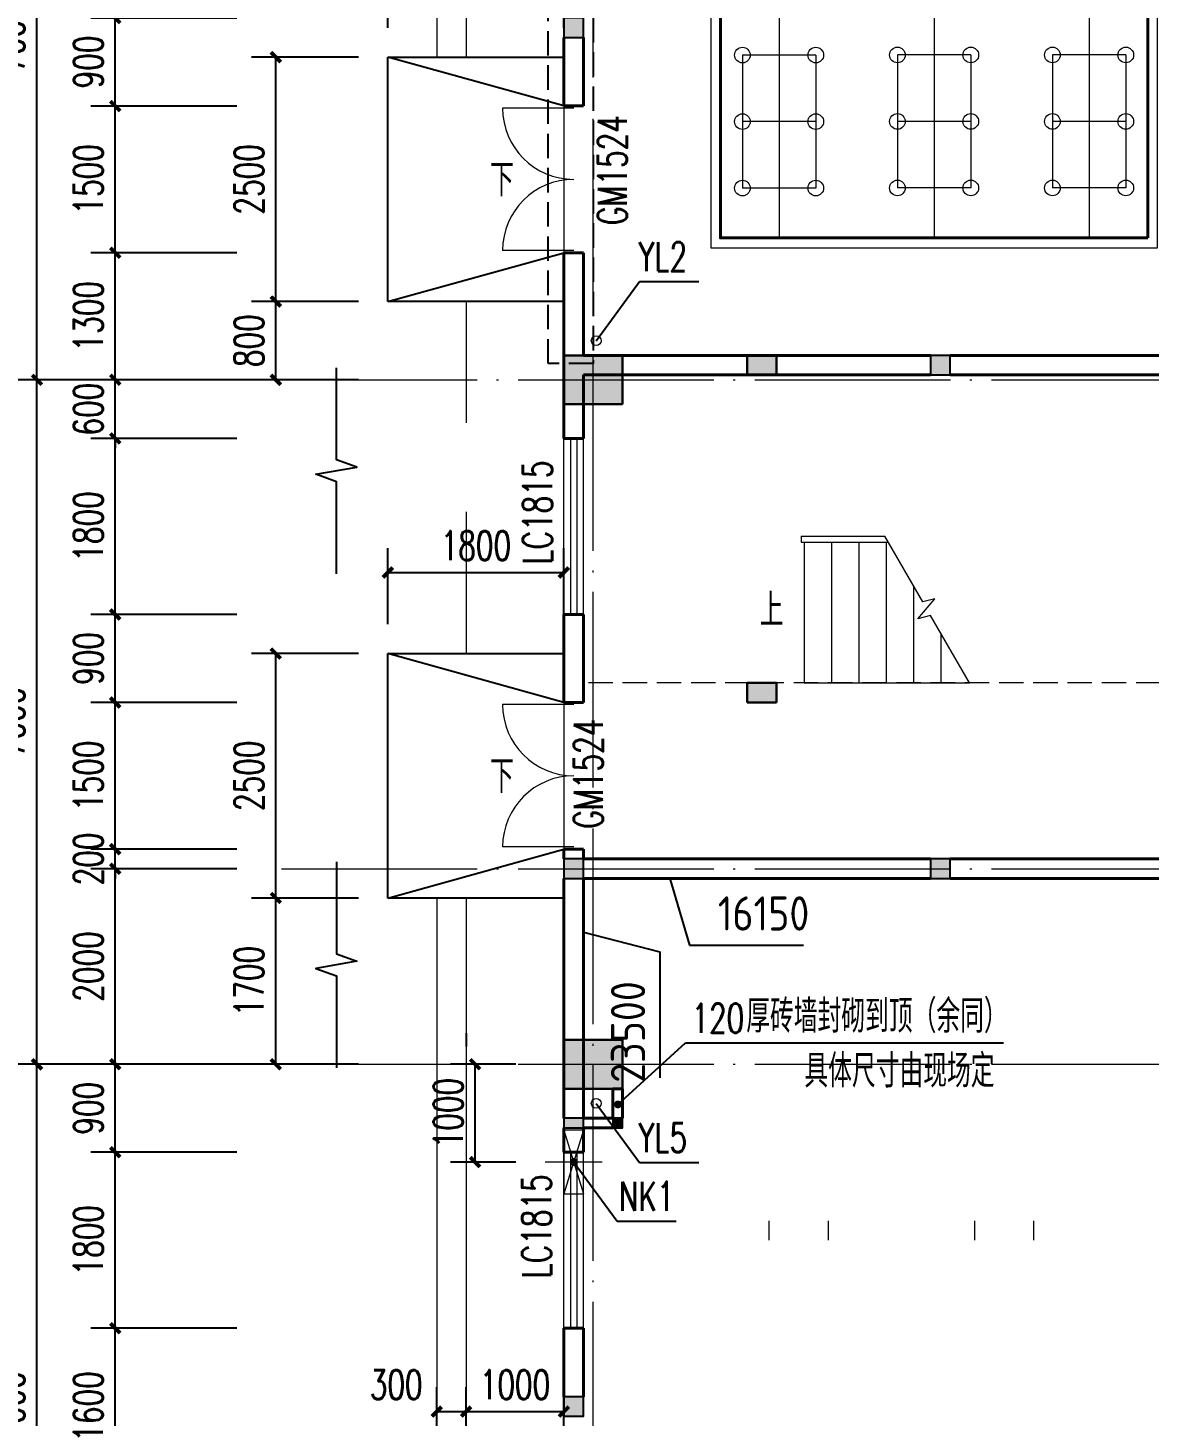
# Model space of a CAD drawing. Extents: x 238398 to 585159, y -66832 to 191741.
# Drawn here: x 384628 to 396096, y 57996 to 72196 of the extents above; entities that cross this region are included whole.
import ezdxf

# ---------------------------------------------------------------- set-up
doc = ezdxf.new("R2010")
doc.units = 0
doc.header["$LTSCALE"] = 1000
doc.header["$MEASUREMENT"] = 0
for name, pattern in [('DASH', [0.35, 0.25, -0.1]), ('DASHDOT', [1, 0.5, -0.25, 0, -0.25]), ('DOTE', [2.42, 2, -0.2, 0.02, -0.2])]:
    doc.linetypes.add(name, pattern=pattern)
for name, color, linetype in [('AXIS', 3, 'Continuous'), ('DIM_LEAD', 3, 'Continuous'), ('DIM_SYMB', 3, 'Continuous'), ('GZZ', 9, 'Continuous'), ('Other', 4, 'Continuous'), ('PUB_DIM', 76, 'Continuous'), ('S_STAIR', 2, 'Continuous'), ('WINDOW_TEXT', 7, 'Continuous')]:
    doc.layers.add(name, color=color, linetype=linetype)
for name, color, linetype, lineweight in [('COLUMN', 9, 'Continuous', 30), ('DOTE', 18, 'DOTE', 13), ('PUB_HATCH', 252, 'Continuous', 5), ('PUB_TEXT', 7, 'Continuous', 20), ('STAIR', 2, 'Continuous', 18), ('WALL', 4, 'Continuous', 40), ('WINDOW', 2, 'Continuous', 18), ('暖通', 5, 'Continuous', 18), ('水', 33, 'Continuous', 18), ('设备层', 8, 'Continuous', 5)]:
    doc.layers.add(name, color=color, linetype=linetype, lineweight=lineweight)
doc.styles.add('_TCH_DIM', font='SIMPLEX', dxfattribs={"bigfont": 'GBCBIG'})
doc.styles.add('_TCH_DIM_T3', font='SIMPLEX', dxfattribs={"width": 0.705882, "bigfont": 'GBCBIG'})
doc.styles.add('_TCH_WINDOW', font='geditxt.shx', dxfattribs={"bigfont": 'hztxt1.shx'})
doc.styles.get("Standard").update_dxf_attribs({"font": 'gbenor.shx', "bigfont": 'gbcbig.shx'})
doc.dimstyles.new('_TCH_ARCH&&100', dxfattribs={"dimtxt": 297.5, "dimasz": 100, "dimexe": 250, "dimexo": 300, "dimgap": 126.25, "dimtad": 1, "dimdec": 0, "dimzin": 0, "dimdsep": 46, "dimtxsty": '_TCH_DIM_T3', "dimblk": 'ARCHTICK', "dimcen": 0.09, "dimazin": 2, "dimtfac": 1, "dimtdec": 0, "dimtix": 1, "dimtmove": 2, "dimatfit": 3, "dimfxl": 1, "dimtolj": 1, "dimtzin": 0, "dimarcsym": 0})
doc.dimstyles.get("Standard").update_dxf_attribs({"dimscale": 100, "dimtxt": 3.5, "dimasz": 1, "dimexe": 2.5, "dimexo": 3, "dimgap": 1.5, "dimtad": 1, "dimdec": 0, "dimzin": 0, "dimdsep": 46, "dimtxsty": 'Standard', "dimblk": 'ARCHTICK', "dimcen": 0.09, "dimadec": 0, "dimazin": 0, "dimtfac": 1, "dimtdec": 0, "dimtix": 1, "dimtmove": 2, "dimatfit": 3, "dimfxl": 1, "dimtolj": 1, "dimtzin": 0, "dimarcsym": 0})

# ---------------------------------------------------------------- blocks, each defined once
blk = doc.blocks.new('_ArchTick')
at = {"color": 0, "linetype": 'ByBlock', "const_width": 0.4}
blk.add_lwpolyline([(-0.5, -0.5), (0.5, 0.5)], dxfattribs=at)
blk = doc.blocks.new('*D531')
at = {"layer": 'AXIS', "color": 0, "lineweight": -2, "transparency": 16777216}
for p, q in [((386922, 61596), (384472, 61596)), ((384722, 54596), (384722, 61596)), ((386922, 54596), (384472, 54596))]:
    blk.add_line(p, q, dxfattribs=at)
at = {"layer": 'Defpoints', "color": 0, "transparency": 16777216}
for p in [(384722, 61596), (387222, 61596), (387222, 54596)]:
    blk.add_point(p, dxfattribs=at)
at = {"layer": 'AXIS', "color": 0, "lineweight": -2, "transparency": 16777216, "xscale": 100, "yscale": 100, "zscale": 100}
for p, rotation in [((384722, 61596), 90), ((384722, 54596), 270)]:
    blk.add_blockref('_ArchTick', p, dxfattribs=dict(at, rotation=rotation))
at = {"layer": 'AXIS', "color": 0, "transparency": 16777216, "insert": (384447, 58096), "char_height": 297.5, "attachment_point": 5, "rotation": 90, "style": '_TCH_DIM_T3'}
blk.add_mtext('\\A1;7000', dxfattribs=at)
blk = doc.blocks.new('*D532')
at = {"layer": 'AXIS', "color": 0, "lineweight": -2, "transparency": 16777216}
for p, q in [((386922, 68596), (384472, 68596)), ((384722, 61596), (384722, 68596)), ((386922, 61596), (384472, 61596))]:
    blk.add_line(p, q, dxfattribs=at)
at = {"layer": 'Defpoints', "color": 0, "transparency": 16777216}
for p in [(384722, 68596), (387222, 68596), (387222, 61596)]:
    blk.add_point(p, dxfattribs=at)
at = {"layer": 'AXIS', "color": 0, "lineweight": -2, "transparency": 16777216, "xscale": 100, "yscale": 100, "zscale": 100}
for p, rotation in [((384722, 68596), 90), ((384722, 61596), 270)]:
    blk.add_blockref('_ArchTick', p, dxfattribs=dict(at, rotation=rotation))
at = {"layer": 'AXIS', "color": 0, "transparency": 16777216, "insert": (384447, 65096), "char_height": 297.5, "attachment_point": 5, "rotation": 90, "style": '_TCH_DIM_T3'}
blk.add_mtext('\\A1;7000', dxfattribs=at)
blk = doc.blocks.new('*D533')
at = {"layer": 'AXIS', "color": 0, "lineweight": -2, "transparency": 16777216}
for p, q in [((386922, 75596), (384472, 75596)), ((384722, 68596), (384722, 75596)), ((386922, 68596), (384472, 68596))]:
    blk.add_line(p, q, dxfattribs=at)
at = {"layer": 'Defpoints', "color": 0, "transparency": 16777216}
for p in [(384722, 75596), (387222, 75596), (387222, 68596)]:
    blk.add_point(p, dxfattribs=at)
at = {"layer": 'AXIS', "color": 0, "lineweight": -2, "transparency": 16777216, "xscale": 100, "yscale": 100, "zscale": 100}
for p, rotation in [((384722, 75596), 90), ((384722, 68596), 270)]:
    blk.add_blockref('_ArchTick', p, dxfattribs=dict(at, rotation=rotation))
at = {"layer": 'AXIS', "color": 0, "transparency": 16777216, "insert": (384447, 72096), "char_height": 297.5, "attachment_point": 5, "rotation": 90, "style": '_TCH_DIM_T3'}
blk.add_mtext('\\A1;7000', dxfattribs=at)
blk = doc.blocks.new('43asdffda')
at = {"layer": '设备层', "linetype": 'DASHDOT', "ltscale": 500}
for p, q in [((416956, 121261), (416956, 118881)), ((418541, 121262), (418541, 118882)), ((420126, 121262), (420126, 118882)), ((416581, 120751), (416581, 119391)), ((417331, 120751), (416581, 120751)), ((417331, 120751), (417331, 119391)), ((418166, 120752), (418166, 119392)), ((418916, 120752), (418166, 120752)), ((418916, 120752), (418916, 119392)), ((419751, 120752), (419751, 119392)), ((420501, 120752), (419751, 120752)), ((420501, 120752), (420501, 119392)), ((417331, 120071), (416581, 120071)), ((418916, 120072), (418166, 120072)), ((420501, 120072), (419751, 120072)), ((417331, 119391), (416581, 119391)), ((418916, 119392), (418166, 119392)), ((420501, 119392), (419751, 119392))]:
    blk.add_line(p, q, dxfattribs=at)
at = {"layer": '设备层'}
blk.add_lwpolyline([(416256, 121361), (416256, 118781), (420826, 118781), (420826, 121261)], dxfattribs=at)
at = {"layer": '设备层', "lineweight": 40}
blk.add_lwpolyline([(420726, 118881), (420726, 121261), (416356, 121261), (416356, 118881)], close=True, dxfattribs=at)
at = {"layer": '设备层'}
for centre in [(416581, 120751), (417331, 120751), (418166, 120752), (418916, 120752), (419751, 120752), (420501, 120752), (416581, 120071), (417331, 120071), (418166, 120072), (418916, 120072), (419751, 120072), (420501, 120072), (416581, 119391), (417331, 119391), (418166, 119392), (418916, 119392), (419751, 119392), (420501, 119392)]:
    blk.add_circle(centre, 80, dxfattribs=at)
blk = doc.blocks.new('3asdfsadfdas')
at = {"layer": '设备层'}
for p, q in [((362521, 134442), (362521, 134642)), ((363121, 134642), (363121, 134442)), ((364621, 134442), (364621, 134642)), ((365221, 134642), (365221, 134442))]:
    blk.add_line(p, q, dxfattribs=at)
at = {"layer": '设备层', "linetype": 'DASH', "const_width": 0.001}
for points in [[(373921, 137544), (358094, 137544)], [(361321, 136744), (358094, 136744)], [(361321, 136747), (361321, 125544)], [(363421, 136644), (362221, 136644)], [(362221, 136644), (362221, 126444)], [(363421, 136644), (363421, 126444)], [(365521, 136644), (364321, 136644)], [(364321, 136644), (364321, 126444)], [(365521, 136644), (365521, 126444)]]:
    blk.add_lwpolyline(points, dxfattribs=at)
at = {"layer": '设备层', "const_width": 0.001}
for points in [[(362521, 136242), (363121, 136242), (363121, 135442), (362521, 135442)], [(364621, 136242), (365221, 136242), (365221, 135442), (364621, 135442)], [(362521, 135442), (363121, 135442), (363121, 134642), (362521, 134642)], [(364621, 135442), (365221, 135442), (365221, 134642), (364621, 134642)], [(362521, 134642), (363121, 134642), (363121, 133842), (362521, 133842)], [(364621, 134642), (365221, 134642), (365221, 133842), (364621, 133842)], [(362521, 133842), (363121, 133842), (363121, 133042), (362521, 133042)], [(364621, 133842), (365221, 133842), (365221, 133042), (364621, 133042)], [(362521, 133042), (363121, 133042), (363121, 132242), (362521, 132242)], [(364621, 133042), (365221, 133042), (365221, 132242), (364621, 132242)]]:
    blk.add_lwpolyline(points, close=True, dxfattribs=at)
for points in [[(363121, 136244), (363121, 126642)], [(365221, 136244), (365221, 126642)]]:
    blk.add_lwpolyline(points, dxfattribs=at)
blk = doc.blocks.new('43asdfasdfas')
at = {"layer": '设备层', "linetype": 'DASH', "const_width": 0.001}
for points in [[(233716, 192982), (258243, 192982)], [(233716, 192074), (249543, 192074), (249543, 192074)]]:
    blk.add_lwpolyline(points, dxfattribs=at)
blk = doc.blocks.new('*D649')
at = {"layer": 'Defpoints', "color": 0, "transparency": 16777216}
for p in [(444180, 61595), (444896, 61595), (444896, 60595)]:
    blk.add_point(p, dxfattribs=at)
at = {"layer": 'PUB_DIM', "color": 0, "lineweight": -2, "transparency": 16777216}
for p, q in [((444596, 61595), (443930, 61595)), ((444180, 60595), (444180, 61595)), ((444596, 60595), (443930, 60595))]:
    blk.add_line(p, q, dxfattribs=at)
at = {"layer": 'PUB_DIM', "color": 0, "lineweight": -2, "transparency": 16777216, "xscale": 100, "yscale": 100, "zscale": 100}
for p, rotation in [((444180, 61595), 90), ((444180, 60595), 270)]:
    blk.add_blockref('_ArchTick', p, dxfattribs=dict(at, rotation=rotation))
at = {"layer": 'PUB_DIM', "color": 0, "transparency": 16777216, "insert": (443905, 61095), "char_height": 297.5, "attachment_point": 5, "rotation": 90, "style": '_TCH_DIM_T3'}
blk.add_mtext('\\A1;1000', dxfattribs=at)
blk = doc.blocks.new('*D147')
at = {"layer": 'Defpoints', "color": 0, "transparency": 16777216}
for p in [(387164, 71896), (388310, 71896), (388310, 69396)]:
    blk.add_point(p, dxfattribs=at)
at = {"layer": 'PUB_DIM', "color": 0, "lineweight": -2, "transparency": 16777216}
for p, q in [((388010, 71896), (386914, 71896)), ((387164, 69396), (387164, 71896)), ((388010, 69396), (386914, 69396))]:
    blk.add_line(p, q, dxfattribs=at)
at = {"layer": 'PUB_DIM', "color": 0, "lineweight": -2, "transparency": 16777216, "xscale": 100, "yscale": 100, "zscale": 100}
for p, rotation in [((387164, 71896), 90), ((387164, 69396), 270)]:
    blk.add_blockref('_ArchTick', p, dxfattribs=dict(at, rotation=rotation))
at = {"layer": 'PUB_DIM', "color": 0, "transparency": 16777216, "insert": (386889, 70646), "char_height": 297.5, "attachment_point": 5, "rotation": 90, "style": '_TCH_DIM_T3'}
blk.add_mtext('\\A1;2500', dxfattribs=at)
blk = doc.blocks.new('*D148')
at = {"layer": 'Defpoints', "color": 0, "transparency": 16777216}
for p in [(387164, 69396), (388310, 69396), (388310, 68596)]:
    blk.add_point(p, dxfattribs=at)
at = {"layer": 'PUB_DIM', "color": 0, "lineweight": -2, "transparency": 16777216}
for p, q in [((388010, 69396), (386914, 69396)), ((387164, 68596), (387164, 69396)), ((388010, 68596), (386914, 68596))]:
    blk.add_line(p, q, dxfattribs=at)
at = {"layer": 'PUB_DIM', "color": 0, "lineweight": -2, "transparency": 16777216, "xscale": 100, "yscale": 100, "zscale": 100}
for p, rotation in [((387164, 69396), 90), ((387164, 68596), 270)]:
    blk.add_blockref('_ArchTick', p, dxfattribs=dict(at, rotation=rotation))
at = {"layer": 'PUB_DIM', "color": 0, "transparency": 16777216, "insert": (386889, 68996), "char_height": 297.5, "attachment_point": 5, "rotation": 90, "style": '_TCH_DIM_T3'}
blk.add_mtext('\\A1;800', dxfattribs=at)
blk = doc.blocks.new('*D149')
at = {"layer": 'Defpoints', "color": 0, "transparency": 16777216}
for p in [(387164, 65796), (388310, 65796), (388310, 63296)]:
    blk.add_point(p, dxfattribs=at)
at = {"layer": 'PUB_DIM', "color": 0, "lineweight": -2, "transparency": 16777216}
for p, q in [((388010, 65796), (386914, 65796)), ((387164, 63296), (387164, 65796)), ((388010, 63296), (386914, 63296))]:
    blk.add_line(p, q, dxfattribs=at)
at = {"layer": 'PUB_DIM', "color": 0, "lineweight": -2, "transparency": 16777216, "xscale": 100, "yscale": 100, "zscale": 100}
for p, rotation in [((387164, 65796), 90), ((387164, 63296), 270)]:
    blk.add_blockref('_ArchTick', p, dxfattribs=dict(at, rotation=rotation))
at = {"layer": 'PUB_DIM', "color": 0, "transparency": 16777216, "insert": (386889, 64546), "char_height": 297.5, "attachment_point": 5, "rotation": 90, "style": '_TCH_DIM_T3'}
blk.add_mtext('\\A1;2500', dxfattribs=at)
blk = doc.blocks.new('*D150')
at = {"layer": 'Defpoints', "color": 0, "transparency": 16777216}
for p in [(387164, 63296), (388310, 63296), (388310, 61596)]:
    blk.add_point(p, dxfattribs=at)
at = {"layer": 'PUB_DIM', "color": 0, "lineweight": -2, "transparency": 16777216}
for p, q in [((388010, 63296), (386914, 63296)), ((387164, 61596), (387164, 63296)), ((388010, 61596), (386914, 61596))]:
    blk.add_line(p, q, dxfattribs=at)
at = {"layer": 'PUB_DIM', "color": 0, "lineweight": -2, "transparency": 16777216, "xscale": 100, "yscale": 100, "zscale": 100}
for p, rotation in [((387164, 63296), 90), ((387164, 61596), 270)]:
    blk.add_blockref('_ArchTick', p, dxfattribs=dict(at, rotation=rotation))
at = {"layer": 'PUB_DIM', "color": 0, "transparency": 16777216, "insert": (386889, 62446), "char_height": 297.5, "attachment_point": 5, "rotation": 90, "style": '_TCH_DIM_T3'}
blk.add_mtext('\\A1;1700', dxfattribs=at)
blk = doc.blocks.new('*D161')
at = {"layer": 'Defpoints', "color": 0, "transparency": 16777216}
for p in [(390110, 72725), (388310, 71896), (390110, 71896)]:
    blk.add_point(p, dxfattribs=at)
at = {"layer": 'PUB_DIM', "color": 0, "lineweight": -2, "transparency": 16777216}
for p, q in [((388310, 72196), (388310, 72975)), ((390110, 72196), (390110, 72975)), ((388310, 72725), (390110, 72725))]:
    blk.add_line(p, q, dxfattribs=at)
at = {"layer": 'PUB_DIM', "color": 0, "lineweight": -2, "transparency": 16777216, "xscale": 100, "yscale": 100, "zscale": 100, "rotation": 180}
blk.add_blockref('_ArchTick', (388310, 72725), dxfattribs=at)
at = {"layer": 'PUB_DIM', "color": 0, "lineweight": -2, "transparency": 16777216, "xscale": 100, "yscale": 100, "zscale": 100}
blk.add_blockref('_ArchTick', (390110, 72725), dxfattribs=at)
at = {"layer": 'PUB_DIM', "color": 0, "transparency": 16777216, "insert": (389210, 73000), "char_height": 297.5, "attachment_point": 5, "style": '_TCH_DIM_T3'}
blk.add_mtext('\\A1;1800', dxfattribs=at)
blk = doc.blocks.new('*D162')
at = {"layer": 'Defpoints', "color": 0, "transparency": 16777216}
for p in [(390110, 66625), (388310, 65796), (390110, 65796)]:
    blk.add_point(p, dxfattribs=at)
at = {"layer": 'PUB_DIM', "color": 0, "lineweight": -2, "transparency": 16777216}
for p, q in [((388310, 66096), (388310, 66875)), ((390110, 66096), (390110, 66875)), ((388310, 66625), (390110, 66625))]:
    blk.add_line(p, q, dxfattribs=at)
at = {"layer": 'PUB_DIM', "color": 0, "lineweight": -2, "transparency": 16777216, "xscale": 100, "yscale": 100, "zscale": 100, "rotation": 180}
blk.add_blockref('_ArchTick', (388310, 66625), dxfattribs=at)
at = {"layer": 'PUB_DIM', "color": 0, "lineweight": -2, "transparency": 16777216, "xscale": 100, "yscale": 100, "zscale": 100}
blk.add_blockref('_ArchTick', (390110, 66625), dxfattribs=at)
at = {"layer": 'PUB_DIM', "color": 0, "transparency": 16777216, "insert": (389210, 66900), "char_height": 297.5, "attachment_point": 5, "style": '_TCH_DIM_T3'}
blk.add_mtext('\\A1;1800', dxfattribs=at)
blk = doc.blocks.new('*D401')
at = {"layer": 'Defpoints', "color": 0, "transparency": 16777216}
for p in [(389110, 58044), (388810, 57015), (389110, 57015)]:
    blk.add_point(p, dxfattribs=at)
at = {"layer": 'PUB_DIM', "color": 0, "lineweight": -2, "transparency": 16777216}
for p, q in [((388810, 57315), (388810, 58294)), ((389110, 57315), (389110, 58294)), ((388810, 58044), (389110, 58044))]:
    blk.add_line(p, q, dxfattribs=at)
at = {"layer": 'PUB_DIM', "color": 0, "lineweight": -2, "transparency": 16777216, "xscale": 100, "yscale": 100, "zscale": 100, "rotation": 180}
blk.add_blockref('_ArchTick', (388810, 58044), dxfattribs=at)
at = {"layer": 'PUB_DIM', "color": 0, "lineweight": -2, "transparency": 16777216, "xscale": 100, "yscale": 100, "zscale": 100}
blk.add_blockref('_ArchTick', (389110, 58044), dxfattribs=at)
at = {"layer": 'PUB_DIM', "color": 0, "transparency": 16777216, "insert": (388395, 58319), "char_height": 297.5, "attachment_point": 5, "style": '_TCH_DIM_T3'}
blk.add_mtext('\\A1;300', dxfattribs=at)
blk = doc.blocks.new('*D402')
at = {"layer": 'Defpoints', "color": 0, "transparency": 16777216}
for p in [(390110, 58044), (389110, 57015), (390110, 57015)]:
    blk.add_point(p, dxfattribs=at)
at = {"layer": 'PUB_DIM', "color": 0, "lineweight": -2, "transparency": 16777216}
for p, q in [((389110, 57315), (389110, 58294)), ((390110, 57315), (390110, 58294)), ((389110, 58044), (390110, 58044))]:
    blk.add_line(p, q, dxfattribs=at)
at = {"layer": 'PUB_DIM', "color": 0, "lineweight": -2, "transparency": 16777216, "xscale": 100, "yscale": 100, "zscale": 100, "rotation": 180}
blk.add_blockref('_ArchTick', (389110, 58044), dxfattribs=at)
at = {"layer": 'PUB_DIM', "color": 0, "lineweight": -2, "transparency": 16777216, "xscale": 100, "yscale": 100, "zscale": 100}
blk.add_blockref('_ArchTick', (390110, 58044), dxfattribs=at)
at = {"layer": 'PUB_DIM', "color": 0, "transparency": 16777216, "insert": (389610, 58319), "char_height": 297.5, "attachment_point": 5, "style": '_TCH_DIM_T3'}
blk.add_mtext('\\A1;1000', dxfattribs=at)
blk = doc.blocks.new('*D422')
at = {"layer": 'Defpoints', "color": 0, "transparency": 16777216}
for p in [(385522, 58896), (387067, 58896), (387067, 57297)]:
    blk.add_point(p, dxfattribs=at)
at = {"layer": 'PUB_DIM', "color": 0, "lineweight": -2, "transparency": 16777216}
for p, q in [((386767, 58896), (385272, 58896)), ((385522, 57297), (385522, 58896)), ((386767, 57297), (385272, 57297))]:
    blk.add_line(p, q, dxfattribs=at)
at = {"layer": 'PUB_DIM', "color": 0, "lineweight": -2, "transparency": 16777216, "xscale": 100, "yscale": 100, "zscale": 100}
for p, rotation in [((385522, 58896), 90), ((385522, 57297), 270)]:
    blk.add_blockref('_ArchTick', p, dxfattribs=dict(at, rotation=rotation))
at = {"layer": 'PUB_DIM', "color": 0, "transparency": 16777216, "insert": (385247, 58096), "char_height": 297.5, "attachment_point": 5, "rotation": 90, "style": '_TCH_DIM_T3'}
blk.add_mtext('\\A1;1600', dxfattribs=at)
blk = doc.blocks.new('*D423')
at = {"layer": 'Defpoints', "color": 0, "transparency": 16777216}
for p in [(385522, 60696), (387067, 60696), (387067, 58896)]:
    blk.add_point(p, dxfattribs=at)
at = {"layer": 'PUB_DIM', "color": 0, "lineweight": -2, "transparency": 16777216}
for p, q in [((386767, 60696), (385272, 60696)), ((385522, 58896), (385522, 60696)), ((386767, 58896), (385272, 58896))]:
    blk.add_line(p, q, dxfattribs=at)
at = {"layer": 'PUB_DIM', "color": 0, "lineweight": -2, "transparency": 16777216, "xscale": 100, "yscale": 100, "zscale": 100}
for p, rotation in [((385522, 60696), 90), ((385522, 58896), 270)]:
    blk.add_blockref('_ArchTick', p, dxfattribs=dict(at, rotation=rotation))
at = {"layer": 'PUB_DIM', "color": 0, "transparency": 16777216, "insert": (385247, 59796), "char_height": 297.5, "attachment_point": 5, "rotation": 90, "style": '_TCH_DIM_T3'}
blk.add_mtext('\\A1;1800', dxfattribs=at)
blk = doc.blocks.new('*D424')
at = {"layer": 'Defpoints', "color": 0, "transparency": 16777216}
for p in [(385522, 61596), (387067, 61596), (387067, 60696)]:
    blk.add_point(p, dxfattribs=at)
at = {"layer": 'PUB_DIM', "color": 0, "lineweight": -2, "transparency": 16777216}
for p, q in [((386767, 61596), (385272, 61596)), ((385522, 60696), (385522, 61596)), ((386767, 60696), (385272, 60696))]:
    blk.add_line(p, q, dxfattribs=at)
at = {"layer": 'PUB_DIM', "color": 0, "lineweight": -2, "transparency": 16777216, "xscale": 100, "yscale": 100, "zscale": 100}
for p, rotation in [((385522, 61596), 90), ((385522, 60696), 270)]:
    blk.add_blockref('_ArchTick', p, dxfattribs=dict(at, rotation=rotation))
at = {"layer": 'PUB_DIM', "color": 0, "transparency": 16777216, "insert": (385247, 61146), "char_height": 297.5, "attachment_point": 5, "rotation": 90, "style": '_TCH_DIM_T3'}
blk.add_mtext('\\A1;900', dxfattribs=at)
blk = doc.blocks.new('*D425')
at = {"layer": 'Defpoints', "color": 0, "transparency": 16777216}
for p in [(385522, 63596), (387067, 63596), (387067, 61596)]:
    blk.add_point(p, dxfattribs=at)
at = {"layer": 'PUB_DIM', "color": 0, "lineweight": -2, "transparency": 16777216}
for p, q in [((386767, 63596), (385272, 63596)), ((385522, 61596), (385522, 63596)), ((386767, 61596), (385272, 61596))]:
    blk.add_line(p, q, dxfattribs=at)
at = {"layer": 'PUB_DIM', "color": 0, "lineweight": -2, "transparency": 16777216, "xscale": 100, "yscale": 100, "zscale": 100}
for p, rotation in [((385522, 63596), 90), ((385522, 61596), 270)]:
    blk.add_blockref('_ArchTick', p, dxfattribs=dict(at, rotation=rotation))
at = {"layer": 'PUB_DIM', "color": 0, "transparency": 16777216, "insert": (385247, 62596), "char_height": 297.5, "attachment_point": 5, "rotation": 90, "style": '_TCH_DIM_T3'}
blk.add_mtext('\\A1;2000', dxfattribs=at)
blk = doc.blocks.new('*D426')
at = {"layer": 'Defpoints', "color": 0, "transparency": 16777216}
for p in [(385522, 63796), (387067, 63796), (387067, 63596)]:
    blk.add_point(p, dxfattribs=at)
at = {"layer": 'PUB_DIM', "color": 0, "lineweight": -2, "transparency": 16777216}
for p, q in [((386767, 63796), (385272, 63796)), ((385522, 63796), (385522, 63896)), ((385522, 63596), (385522, 63796)), ((386767, 63596), (385272, 63596)), ((385522, 63596), (385522, 63496))]:
    blk.add_line(p, q, dxfattribs=at)
at = {"layer": 'PUB_DIM', "color": 0, "lineweight": -2, "transparency": 16777216, "xscale": 100, "yscale": 100, "zscale": 100}
for p, rotation in [((385522, 63796), 270), ((385522, 63596), 90)]:
    blk.add_blockref('_ArchTick', p, dxfattribs=dict(at, rotation=rotation))
at = {"layer": 'PUB_DIM', "color": 0, "transparency": 16777216, "insert": (385247, 63696), "char_height": 297.5, "attachment_point": 5, "rotation": 90, "style": '_TCH_DIM_T3'}
blk.add_mtext('\\A1;200', dxfattribs=at)
blk = doc.blocks.new('*D427')
at = {"layer": 'Defpoints', "color": 0, "transparency": 16777216}
for p in [(385522, 65296), (387067, 65296), (387067, 63796)]:
    blk.add_point(p, dxfattribs=at)
at = {"layer": 'PUB_DIM', "color": 0, "lineweight": -2, "transparency": 16777216}
for p, q in [((386767, 65296), (385272, 65296)), ((385522, 63796), (385522, 65296)), ((386767, 63796), (385272, 63796))]:
    blk.add_line(p, q, dxfattribs=at)
at = {"layer": 'PUB_DIM', "color": 0, "lineweight": -2, "transparency": 16777216, "xscale": 100, "yscale": 100, "zscale": 100}
for p, rotation in [((385522, 65296), 90), ((385522, 63796), 270)]:
    blk.add_blockref('_ArchTick', p, dxfattribs=dict(at, rotation=rotation))
at = {"layer": 'PUB_DIM', "color": 0, "transparency": 16777216, "insert": (385247, 64546), "char_height": 297.5, "attachment_point": 5, "rotation": 90, "style": '_TCH_DIM_T3'}
blk.add_mtext('\\A1;1500', dxfattribs=at)
blk = doc.blocks.new('*D428')
at = {"layer": 'Defpoints', "color": 0, "transparency": 16777216}
for p in [(385522, 66196), (387067, 66196), (387067, 65296)]:
    blk.add_point(p, dxfattribs=at)
at = {"layer": 'PUB_DIM', "color": 0, "lineweight": -2, "transparency": 16777216}
for p, q in [((386767, 66196), (385272, 66196)), ((385522, 65296), (385522, 66196)), ((386767, 65296), (385272, 65296))]:
    blk.add_line(p, q, dxfattribs=at)
at = {"layer": 'PUB_DIM', "color": 0, "lineweight": -2, "transparency": 16777216, "xscale": 100, "yscale": 100, "zscale": 100}
for p, rotation in [((385522, 66196), 90), ((385522, 65296), 270)]:
    blk.add_blockref('_ArchTick', p, dxfattribs=dict(at, rotation=rotation))
at = {"layer": 'PUB_DIM', "color": 0, "transparency": 16777216, "insert": (385247, 65746), "char_height": 297.5, "attachment_point": 5, "rotation": 90, "style": '_TCH_DIM_T3'}
blk.add_mtext('\\A1;900', dxfattribs=at)
blk = doc.blocks.new('*D429')
at = {"layer": 'Defpoints', "color": 0, "transparency": 16777216}
for p in [(385522, 67996), (387067, 67996), (387067, 66196)]:
    blk.add_point(p, dxfattribs=at)
at = {"layer": 'PUB_DIM', "color": 0, "lineweight": -2, "transparency": 16777216}
for p, q in [((386767, 67996), (385272, 67996)), ((385522, 66196), (385522, 67996)), ((386767, 66196), (385272, 66196))]:
    blk.add_line(p, q, dxfattribs=at)
at = {"layer": 'PUB_DIM', "color": 0, "lineweight": -2, "transparency": 16777216, "xscale": 100, "yscale": 100, "zscale": 100}
for p, rotation in [((385522, 67996), 90), ((385522, 66196), 270)]:
    blk.add_blockref('_ArchTick', p, dxfattribs=dict(at, rotation=rotation))
at = {"layer": 'PUB_DIM', "color": 0, "transparency": 16777216, "insert": (385247, 67096), "char_height": 297.5, "attachment_point": 5, "rotation": 90, "style": '_TCH_DIM_T3'}
blk.add_mtext('\\A1;1800', dxfattribs=at)
blk = doc.blocks.new('*D430')
at = {"layer": 'Defpoints', "color": 0, "transparency": 16777216}
for p in [(385522, 68596), (387067, 68596), (387067, 67996)]:
    blk.add_point(p, dxfattribs=at)
at = {"layer": 'PUB_DIM', "color": 0, "lineweight": -2, "transparency": 16777216}
for p, q in [((386767, 68596), (385272, 68596)), ((385522, 68596), (385522, 68696)), ((385522, 67996), (385522, 68596)), ((386767, 67996), (385272, 67996)), ((385522, 67996), (385522, 67896))]:
    blk.add_line(p, q, dxfattribs=at)
at = {"layer": 'PUB_DIM', "color": 0, "lineweight": -2, "transparency": 16777216, "xscale": 100, "yscale": 100, "zscale": 100}
for p, rotation in [((385522, 68596), 270), ((385522, 67996), 90)]:
    blk.add_blockref('_ArchTick', p, dxfattribs=dict(at, rotation=rotation))
at = {"layer": 'PUB_DIM', "color": 0, "transparency": 16777216, "insert": (385247, 68296), "char_height": 297.5, "attachment_point": 5, "rotation": 90, "style": '_TCH_DIM_T3'}
blk.add_mtext('\\A1;600', dxfattribs=at)
blk = doc.blocks.new('*D431')
at = {"layer": 'Defpoints', "color": 0, "transparency": 16777216}
for p in [(385522, 69896), (387067, 69896), (387067, 68596)]:
    blk.add_point(p, dxfattribs=at)
at = {"layer": 'PUB_DIM', "color": 0, "lineweight": -2, "transparency": 16777216}
for p, q in [((386767, 69896), (385272, 69896)), ((385522, 68596), (385522, 69896)), ((386767, 68596), (385272, 68596))]:
    blk.add_line(p, q, dxfattribs=at)
at = {"layer": 'PUB_DIM', "color": 0, "lineweight": -2, "transparency": 16777216, "xscale": 100, "yscale": 100, "zscale": 100}
for p, rotation in [((385522, 69896), 90), ((385522, 68596), 270)]:
    blk.add_blockref('_ArchTick', p, dxfattribs=dict(at, rotation=rotation))
at = {"layer": 'PUB_DIM', "color": 0, "transparency": 16777216, "insert": (385247, 69246), "char_height": 297.5, "attachment_point": 5, "rotation": 90, "style": '_TCH_DIM_T3'}
blk.add_mtext('\\A1;1300', dxfattribs=at)
blk = doc.blocks.new('*D432')
at = {"layer": 'Defpoints', "color": 0, "transparency": 16777216}
for p in [(385522, 71396), (387067, 71396), (387067, 69896)]:
    blk.add_point(p, dxfattribs=at)
at = {"layer": 'PUB_DIM', "color": 0, "lineweight": -2, "transparency": 16777216}
for p, q in [((386767, 71396), (385272, 71396)), ((385522, 69896), (385522, 71396)), ((386767, 69896), (385272, 69896))]:
    blk.add_line(p, q, dxfattribs=at)
at = {"layer": 'PUB_DIM', "color": 0, "lineweight": -2, "transparency": 16777216, "xscale": 100, "yscale": 100, "zscale": 100}
for p, rotation in [((385522, 71396), 90), ((385522, 69896), 270)]:
    blk.add_blockref('_ArchTick', p, dxfattribs=dict(at, rotation=rotation))
at = {"layer": 'PUB_DIM', "color": 0, "transparency": 16777216, "insert": (385247, 70646), "char_height": 297.5, "attachment_point": 5, "rotation": 90, "style": '_TCH_DIM_T3'}
blk.add_mtext('\\A1;1500', dxfattribs=at)
blk = doc.blocks.new('*D433')
at = {"layer": 'Defpoints', "color": 0, "transparency": 16777216}
for p in [(385522, 72296), (387067, 72296), (387067, 71396)]:
    blk.add_point(p, dxfattribs=at)
at = {"layer": 'PUB_DIM', "color": 0, "lineweight": -2, "transparency": 16777216}
for p, q in [((386767, 72296), (385272, 72296)), ((385522, 71396), (385522, 72296)), ((386767, 71396), (385272, 71396))]:
    blk.add_line(p, q, dxfattribs=at)
at = {"layer": 'PUB_DIM', "color": 0, "lineweight": -2, "transparency": 16777216, "xscale": 100, "yscale": 100, "zscale": 100}
for p, rotation in [((385522, 72296), 90), ((385522, 71396), 270)]:
    blk.add_blockref('_ArchTick', p, dxfattribs=dict(at, rotation=rotation))
at = {"layer": 'PUB_DIM', "color": 0, "transparency": 16777216, "insert": (385247, 71846), "char_height": 297.5, "attachment_point": 5, "rotation": 90, "style": '_TCH_DIM_T3'}
blk.add_mtext('\\A1;900', dxfattribs=at)
blk = doc.blocks.new('$DorLib2D$00000004')
for p, q in [((-0.485, 0), (-0.485, 0.485)), ((0.485, 0), (0.485, 0.485))]:
    blk.add_line(p, q)
at = {"lineweight": 13}
for centre, start, end in [((-0.485, 0), 0, 90), ((0.485, 0), 90, 180)]:
    blk.add_arc(centre, 0.485, start, end, dxfattribs=at)
blk = doc.blocks.new('$TCHSYS$WIN2D')
for p, q in [((-0.5, 0.5), (0.5, 0.5)), ((0.5, 0.1667), (-0.5, 0.1667)), ((0.5, -0.1667), (-0.5, -0.1667)), ((-0.5, -0.5), (0.5, -0.5))]:
    blk.add_line(p, q)
blk = doc.blocks.new('_FZH')
blk.add_lwpolyline([(-0.5, -0.5), (0.5, -0.5), (0.5, 0.5), (-0.5, 0.5)], close=True)
at = {"layer": 'PUB_HATCH'}
blk.add_solid([(-0.5, -0.5), (0.5, -0.5), (-0.5, 0.5), (0.5, 0.5)], dxfattribs=at)
blk = doc.blocks.new('*D665')
at = {"color": 0, "lineweight": -2, "transparency": 16777216}
for p, q in [((390310, 63196), (390310, 62947)), ((390310, 62947), (391091, 62747)), ((391091, 62747), (391091, 61456))]:
    blk.add_line(p, q, dxfattribs=at)
at = {"layer": 'Defpoints', "color": 0, "transparency": 16777216}
for p in [(390310, 63496), (391091, 62547), (413810, 47346)]:
    blk.add_point(p, dxfattribs=at)
at = {"color": 0, "transparency": 16777216, "insert": (390766, 61926), "char_height": 350, "attachment_point": 5, "rotation": 90}
blk.add_mtext('\\A1;23500', dxfattribs=at)
blk = doc.blocks.new('*D666')
at = {"color": 0, "lineweight": -2, "transparency": 16777216}
for p, q in [((390610, 63496), (391194, 63496)), ((391194, 63496), (391394, 62813)), ((391394, 62813), (392561, 62813))]:
    blk.add_line(p, q, dxfattribs=at)
at = {"layer": 'Defpoints', "color": 0, "transparency": 16777216}
for p in [(390310, 63496), (391594, 62813), (413810, 47346)]:
    blk.add_point(p, dxfattribs=at)
at = {"color": 0, "transparency": 16777216, "insert": (392152, 63138), "char_height": 350, "attachment_point": 5}
blk.add_mtext('\\A1;16150', dxfattribs=at)
blk = doc.blocks.new('*D672')
at = {"color": 0, "lineweight": -2, "transparency": 16777216}
for p, q in [((390310, 82046), (390310, 81165)), ((390310, 81165), (391233, 80965)), ((391233, 80965), (391233, 79674))]:
    blk.add_line(p, q, dxfattribs=at)
at = {"layer": 'Defpoints', "color": 0, "transparency": 16777216}
for p in [(390310, 82346), (391233, 80765), (413810, 47346)]:
    blk.add_point(p, dxfattribs=at)
at = {"color": 0, "transparency": 16777216, "insert": (390908, 80144), "char_height": 350, "attachment_point": 5, "rotation": 90}
blk.add_mtext('\\A1;23500', dxfattribs=at)
blk = doc.blocks.new('*D673')
at = {"color": 0, "lineweight": -2, "transparency": 16777216}
for p, q in [((390610, 82346), (391415, 82346)), ((391415, 82346), (391615, 81302)), ((391615, 81302), (392899, 81302))]:
    blk.add_line(p, q, dxfattribs=at)
at = {"layer": 'Defpoints', "color": 0, "transparency": 16777216}
for p in [(390310, 82346), (391815, 81302), (413810, 47346)]:
    blk.add_point(p, dxfattribs=at)
at = {"color": 0, "transparency": 16777216, "insert": (392432, 81627), "char_height": 350, "attachment_point": 5}
blk.add_mtext('\\A1;35000', dxfattribs=at)
blk = doc.blocks.new('*D675')
at = {"color": 0, "lineweight": -2, "transparency": 16777216}
for p, q in [((390310, 90846), (390310, 89349)), ((390310, 89349), (391411, 89149)), ((391411, 89149), (391411, 87858))]:
    blk.add_line(p, q, dxfattribs=at)
at = {"layer": 'Defpoints', "color": 0, "transparency": 16777216}
for p in [(390310, 91146), (391411, 88949), (413810, 47346)]:
    blk.add_point(p, dxfattribs=at)
at = {"color": 0, "transparency": 16777216, "insert": (391086, 88328), "char_height": 350, "attachment_point": 5, "rotation": 90}
blk.add_mtext('\\A1;23500', dxfattribs=at)
blk = doc.blocks.new('*D676')
at = {"color": 0, "lineweight": -2, "transparency": 16777216}
for p, q in [((390610, 91146), (391390, 91146)), ((391390, 91146), (391590, 89806)), ((391590, 89806), (392903, 89806))]:
    blk.add_line(p, q, dxfattribs=at)
at = {"layer": 'Defpoints', "color": 0, "transparency": 16777216}
for p in [(390310, 91146), (391790, 89806), (413810, 47346)]:
    blk.add_point(p, dxfattribs=at)
at = {"color": 0, "transparency": 16777216, "insert": (392421, 90131), "char_height": 350, "attachment_point": 5}
blk.add_mtext('\\A1;43800', dxfattribs=at)
blk = doc.blocks.new('zw1')
at = {"layer": 'PUB_HATCH'}
for points in [[(390710.3, 68346.1), (390710.3, 68846.1), (390110.3, 68846.1), (390110.3, 68346.1)], [(391985.3, 68646.1), (392285.3, 68646.1), (392285.3, 68846.1), (391985.3, 68846.1)], [(391985.3, 65296.1), (392285.3, 65296.1), (392285.3, 65496.1), (391985.3, 65496.1)], [(390710.3, 61346.1), (390710.3, 61846.1), (390110.3, 61846.1), (390110.3, 61346.1)]]:
    blk.add_hatch(color=256, dxfattribs=at).paths.add_polyline_path(points)
at = {"layer": 'AXIS'}
for p, q in [((387221.9, 68596.1), (383221.9, 68596.1)), ((387221.9, 61596.1), (383221.9, 61596.1))]:
    blk.add_line(p, q, dxfattribs=at)
at = {"layer": 'COLUMN'}
for p, q in [((390710.3, 68846.1), (390110.3, 68846.1)), ((390110.3, 68846.1), (390110.3, 68346.1)), ((390710.3, 68346.1), (390710.3, 68846.1)), ((392285.3, 68846.1), (391985.3, 68846.1)), ((391985.3, 68846.1), (391985.3, 68646.1)), ((392285.3, 68646.1), (392285.3, 68846.1)), ((391985.3, 68646.1), (392285.3, 68646.1)), ((390110.3, 68346.1), (390710.3, 68346.1)), ((392285.3, 65496.1), (391985.3, 65496.1)), ((391985.3, 65496.1), (391985.3, 65296.1)), ((392285.3, 65296.1), (392285.3, 65496.1)), ((391985.3, 65296.1), (392285.3, 65296.1)), ((390710.3, 61846.1), (390110.3, 61846.1)), ((390110.3, 61846.1), (390110.3, 61346.1)), ((390710.3, 61346.1), (390710.3, 61846.1)), ((390110.3, 61346.1), (390710.3, 61346.1))]:
    blk.add_line(p, q, dxfattribs=at)
at = {"layer": 'DOTE'}
for p, q in [((387221.9, 68596.1), (416127.9, 68596.1)), ((387221.9, 61596.1), (416127.9, 61596.1))]:
    blk.add_line(p, q, dxfattribs=at)
blk.add_lwpolyline([(390410.3, 42646.1), (390410.3, 94439.3)], dxfattribs=at)
at = {"layer": 'AXIS'}
for p1, p2, picture, middle in [((387221.9, 68596.1), (387221.9, 75596.1), '*D533', (384446.9, 72096.1)), ((387221.9, 61596.1), (387221.9, 68596.1), '*D532', (384446.9, 65096.1)), ((387221.9, 54596.1), (387221.9, 61596.1), '*D531', (384446.9, 58096.1))]:
    dim = blk.add_aligned_dim(p1=p1, p2=p2, distance=2500, dimstyle='_TCH_ARCH&&100', dxfattribs=at)
    dim.commit()
    dim.dimension.update_dxf_attribs({"geometry": picture, "text_midpoint": middle})
blk = doc.blocks.new('321SDAFASDFDSA')
at = {"layer": 'DOTE'}
blk.add_lwpolyline([(445480.6, 60595.1), (444896.1, 60595.1)], dxfattribs=at)
at = {"layer": '暖通'}
blk.add_lwpolyline([(445088.3, 60920.1), (445088.3, 60270.1), (445288.3, 60270.1), (445288.3, 60920.1)], close=True, dxfattribs=at)
for points in [[(445088.3, 60920.1), (445288.3, 60270.1)], [(445288.3, 60920.1), (445088.3, 60270.1)]]:
    blk.add_lwpolyline(points, dxfattribs=at)
at = {"layer": 'PUB_DIM'}
dim = blk.add_aligned_dim(p1=(444896.1, 60595.1), p2=(444896.1, 61595.1), distance=716.2, dimstyle='_TCH_ARCH&&100', dxfattribs=at)
dim.commit()
dim.dimension.update_dxf_attribs({"geometry": '*D649', "text_midpoint": (443904.9, 61095.1)})

msp = doc.modelspace()

# ---------------------------------------------------------------- linework, layer by layer
at = {"layer": 'DIM_LEAD'}
for p, q in [((390440.3, 68996.1), (390883.7, 69601.1)), ((390883.7, 69601.1), (391489.7, 69601.1)), ((390662.6, 61184.9), (391352.6, 61813.7)), ((391352.6, 61813.7), (394606.7, 61813.7)), ((390440.3, 61196.1), (390883.7, 60591.2)), ((390210.3, 60596.1), (390653.7, 59991.2)), ((390883.7, 60591.2), (391489.7, 60591.2)), ((390653.7, 59991.2), (391259.7, 59991.2))]:
    msp.add_line(p, q, dxfattribs=at)
at = {"layer": 'DIM_LEAD', "linetype": 'DASH'}
msp.add_lwpolyline([(389948.4, 82446.9), (390410.3, 82446.9), (390410.3, 68762.4), (389948.4, 68762.4)], close=True, dxfattribs=at)
at = {"layer": 'DIM_LEAD', "const_width": 40}
for points in [[(390647.8, 61171.5, 1), (390677.4, 61198.4, 1)], [(390198.5, 60612.3, 1), (390222.2, 60580, 1)]]:
    msp.add_lwpolyline(points, format="xyb", close=True, dxfattribs=at)
at = {"layer": 'DIM_SYMB'}
for points in [[(389250.1, 70646.1, 0, 0, 0), (388610.3, 70646.1, 80, 0, 0), (388310.3, 70646.1, 0, 0, 0)], [(392425.3, 66246.1, 0, 0, 0), (393385.3, 66246.1, 80, 0, 0), (393685.3, 66246.1, 0, 0, 0)], [(389250.1, 64546, 0, 0, 0), (388610.3, 64546, 80, 0, 0), (388310.3, 64546, 0, 0, 0)]]:
    msp.add_lwpolyline(points, format="xyseb", dxfattribs=at)
for points in [[(387783.6, 66612.7), (387783.6, 67553.3), (387573.6, 67629.8), (387993.6, 67703.8), (387783.6, 67778.3), (387783.6, 68718.9)], [(387783.6, 63666.5), (387783.6, 62725.9), (387993.6, 62649.5), (387573.6, 62575.4), (387783.6, 62500.9), (387783.6, 61560.3)]]:
    msp.add_lwpolyline(points, dxfattribs=at)
at = {"layer": 'DOTE', "color": 149}
msp.add_line((387221.9, 63596.1), (403160.3, 63596.1), dxfattribs=at)
at = {"layer": 'Other'}
msp.add_lwpolyline([(389110.3, 61912.5), (389110.3, 61778.8)], dxfattribs=at)
at = {"layer": 'S_STAIR'}
for p, q in [((388310.3, 69396.1), (388310.3, 71896.1)), ((388310.3, 71896.1), (390110.3, 71896.1)), ((390110.3, 71396.1), (388310.3, 71896.1)), ((388310.3, 69396.1), (390110.3, 69896.1)), ((390110.3, 69396.1), (388310.3, 69396.1)), ((388310.3, 65795.8), (390110.3, 65795.8)), ((390110.3, 65294.8), (388310.3, 65795.8)), ((388310.3, 63296.1), (388310.3, 65795.8)), ((388310.3, 63296.1), (390110.3, 63796.1)), ((390110.3, 63296.1), (388310.3, 63296.1))]:
    msp.add_line(p, q, dxfattribs=at)
at = {"layer": 'STAIR'}
for p, q in [((392535.3, 66996.1), (393392.3, 66996.1)), ((392535.3, 66996.1), (392535.3, 66936.1)), ((392535.3, 66936.1), (393427, 66936.1)), ((392565.3, 66996.1), (393392.3, 66996.1)), ((392565.3, 66936.1), (392565.3, 65496.1)), ((392845.3, 66936.1), (392845.3, 65496.1)), ((393125.3, 66936.1), (393125.3, 65496.1)), ((393780.4, 66323.9), (393392.3, 66996.1)), ((393405.3, 66936.1), (393405.3, 65496.1)), ((393685.3, 66488.6), (393685.3, 65496.1)), ((393729.9, 66150.7), (393902.8, 66356.7)), ((393902.8, 66356.7), (393780.4, 66323.9)), ((393860.3, 66185.6), (393729.9, 66150.7)), ((394258.3, 65496.1), (393860.3, 66185.6)), ((393965.3, 66003.7), (393965.3, 65496.1)), ((392565.3, 65496.1), (394258.3, 65496.1)), ((394245.3, 65518.7), (394245.3, 65496.1))]:
    msp.add_line(p, q, dxfattribs=at)
at = {"layer": 'STAIR', "linetype": 'DASH'}
msp.add_lwpolyline([(397610.3, 68346.1), (397610.3, 65496.1), (390310.3, 65496.1)], dxfattribs=at)
at = {"layer": 'WALL'}
for p, q in [((390110.3, 72096.3), (390110.3, 71396.1)), ((390310.3, 71396.1), (390310.3, 72096.3)), ((390110.3, 71396.1), (390310.3, 71396.1)), ((390310.3, 69896.1), (390110.3, 69896.1)), ((390110.3, 69896.1), (390110.3, 68746.1)), ((390310.3, 68846.1), (390310.3, 69896.1)), ((390110.3, 68746.1), (390110.3, 67996.3)), ((393860.2, 68846.1), (390310.3, 68846.1)), ((400210.3, 68846.1), (394060.2, 68846.1)), ((390310.3, 67996.3), (390310.3, 68646.1)), ((393860.2, 68646.1), (390310.3, 68646.1)), ((394060.2, 68646.1), (400210.3, 68646.1)), ((390110.3, 67996.3), (390310.3, 67996.3)), ((390310.3, 66196.3), (390110.3, 66196.3)), ((390110.3, 66196.3), (390110.3, 65296.1)), ((390310.3, 65296.1), (390310.3, 66196.3)), ((390110.3, 65296.1), (390310.3, 65296.1)), ((390310.3, 63796.1), (390110.3, 63796.1)), ((390110.3, 63796.1), (390110.3, 63696.1)), ((390310.3, 63696.1), (390310.3, 63796.1)), ((393860.2, 63696.1), (390310.3, 63696.1)), ((397410.3, 63696.1), (394060.2, 63696.1)), ((390110.3, 61046.1), (390110.3, 63496.1)), ((393860.2, 63496.1), (390310.3, 63496.1)), ((390310.3, 61046.1), (390310.3, 63496.1)), ((397410.3, 63496.1), (394060.2, 63496.1)), ((390610.3, 61346.1), (390610.3, 61046.1)), ((390710.3, 61346.1), (390610.3, 61346.1)), ((390710.3, 61346.1), (390710.3, 61046.1)), ((390110.3, 60946.1), (390110.3, 60696.2)), ((390610.3, 61046.1), (390310.3, 61046.1)), ((390310.3, 60696.2), (390310.3, 60946.1)), ((390610.3, 60946.1), (390310.3, 60946.1)), ((390110.3, 60696.2), (390310.3, 60696.2)), ((390310.3, 58896.2), (390110.3, 58896.2)), ((390110.3, 58896.2), (390110.3, 58196.4)), ((390310.3, 58196.4), (390310.3, 58896.2))]:
    msp.add_line(p, q, dxfattribs=at)
at = {"layer": 'WINDOW'}
for points in [[(390110.3, 71446.1), (390110.3, 69896.1)], [(390110.3, 65294.8), (390110.3, 63796.1)]]:
    msp.add_lwpolyline(points, dxfattribs=at)
at = {"layer": '水'}
for points in [[(388810.3, 76596.1), (388810.3, 71896.1)], [(389110.3, 76596.1), (389110.3, 71896.1)], [(389110.3, 69396.1), (389110.3, 68154.2)], [(389110.3, 67246.1), (389110.3, 65795.8)], [(388810.3, 63296.1), (388810.3, 53196.1)], [(389110.3, 63296.1), (389110.3, 53196.1)]]:
    msp.add_lwpolyline(points, dxfattribs=at)
for centre in [(390440.3, 68996.1), (390440.3, 61196.1)]:
    msp.add_circle(centre, 50, dxfattribs=at)

# ---------------------------------------------------------------- block references
for name, p in [('zw1', (0, 0)), ('43asdffda', (-24645.1, -48834.1)), ('43asdfasdfas', (154067.4, -124828.3)), ('321SDAFASDFDSA', (-54978, 1.1)), ('3asdfsadfdas', (29689.7, -74645.8))]:
    msp.add_blockref(name, p)
at = {"layer": 'GZZ'}
for p, xscale, yscale, zscale in [((390210.3, 72196.3), 200, 200, 200), ((393960.2, 68746.1), 200, 200, 200), ((390210.3, 63596.1), 200, 200, 200), ((393960.2, 63596.1), 200, 200, 200), ((390210.3, 60996.1), 200, 100, 100), ((390660.3, 60996.1), 100, 100, 100), ((390210.3, 58096.4), 200, 200, 200)]:
    msp.add_blockref('_FZH', p, dxfattribs=dict(at, xscale=xscale, yscale=yscale, zscale=zscale))
at = {"layer": 'WINDOW'}
ref = msp.add_blockref('$DorLib2D$00000004', (390210.3, 70646.1), dxfattribs=dict(at, xscale=1500, yscale=1500, zscale=1500, rotation=90))
ref.add_attrib('A', 'GM1524', (390754.7, 70177.3), dxfattribs={"layer": 'WINDOW_TEXT', "height": 297.5, "rotation": 90, "style": '_TCH_WINDOW', "width": 0.705882})
ref = msp.add_blockref('$TCHSYS$WIN2D', (390210.3, 67096.3), dxfattribs=dict(at, xscale=1800, yscale=-200, zscale=1800, rotation=90))
ref.add_attrib('A', 'LC1815', (389988.9, 66707.8), dxfattribs={"layer": 'WINDOW_TEXT', "height": 297.5, "rotation": 90, "style": '_TCH_WINDOW', "width": 0.705882})
ref = msp.add_blockref('$DorLib2D$00000004', (390210.3, 64546.1), dxfattribs=dict(at, xscale=1500, yscale=1500, zscale=1500, rotation=90))
ref.add_attrib('A', 'GM1524', (390509.5, 64005.2), dxfattribs={"layer": 'WINDOW_TEXT', "height": 297.5, "rotation": 90, "style": '_TCH_WINDOW', "width": 0.705882})
ref = msp.add_blockref('$TCHSYS$WIN2D', (390210.3, 59796.2), dxfattribs=dict(at, xscale=1800, yscale=-200, zscale=1800, rotation=90))
ref.add_attrib('A', 'LC1815', (389979.4, 59407.7), dxfattribs={"layer": 'WINDOW_TEXT', "height": 297.5, "rotation": 90, "style": '_TCH_WINDOW', "width": 0.705882})

# ---------------------------------------------------------------- texts
at = {"layer": 'PUB_TEXT', "style": '_TCH_DIM'}
for s, height, p in [('下', 337.6, (389355.1, 70471.1)), ('上', 337.6, (392111.8, 66071.1)), ('下', 337.6, (389355.1, 64371)), ('厚砖墙封砌到顶（余同）', 337.589, (391974.6, 61918.7)), ('具体尺寸由现场定', 337.59, (392569.3, 61358.7))]:
    msp.add_text(s, height=height, dxfattribs=at).set_placement(p)
at = {"layer": 'PUB_TEXT', "style": '_TCH_DIM', "width": 0.705882}
for s, p in [('YL2', (390874.7, 69706.1)), ('120', (391414.6, 61918.7)), ('YL5', (390874.7, 60696.2)), ('NK1', (390674.7, 60096.2))]:
    msp.add_text(s, height=297.5, dxfattribs=at).set_placement(p)

# ---------------------------------------------------------------- dimensions: what is measured, and where the dimension line sits
for feature_location, offset, dtype, picture, middle in [((390310.3, 91146.1), (1100.4, -2197.2), 1, '*D675', (391085.8, 88328.5)), ((390310.3, 91146.1), (1479.5, -1340.5), 0, '*D676', (392421.2, 90130.6)), ((390310.3, 82346.1), (922.9, -1581.3), 1, '*D672', (390908.2, 80144.3)), ((390310.3, 82346.1), (1504.6, -1044.6), 0, '*D673', (392431.7, 81626.6)), ((390310.3, 63496.1), (781.1, -949.6), 1, '*D665', (390766.4, 61926)), ((390310.3, 63496.1), (1283.4, -683.5), 0, '*D666', (392152.2, 63137.6))]:
    dim = msp.add_ordinate_dim(feature_location=feature_location, offset=offset, dtype=dtype, origin=(413810.3, 47346.1), dimstyle='Standard')
    dim.commit()
    dim.dimension.update_dxf_attribs({"geometry": picture, "text_midpoint": middle})
at = {"layer": 'PUB_DIM'}
for p1, p2, distance, picture, middle in [((388310.3, 71896.1), (390110.3, 71896.1), 829, '*D161', (389210.3, 73000.2)), ((387067.2, 71396.1), (387067.2, 72296.3), 1545.3, '*D433', (385246.9, 71846.2)), ((388310.3, 69396.1), (388310.3, 71896.1), 1146.2, '*D147', (386889.1, 70646.1)), ((387067.2, 69896.1), (387067.2, 71396.1), 1545.3, '*D432', (385246.9, 70646.1)), ((387067.2, 68596.1), (387067.2, 69896.1), 1545.3, '*D431', (385246.9, 69246.1)), ((388310.3, 68596.1), (388310.3, 69396.1), 1146.2, '*D148', (386889.1, 68996.1)), ((387067.2, 67996.3), (387067.2, 68596.1), 1545.3, '*D430', (385246.9, 68296.2)), ((387067.2, 66196.3), (387067.2, 67996.3), 1545.3, '*D429', (385246.9, 67096.3)), ((388310.3, 65795.8), (390110.3, 65795.8), 829, '*D162', (389210.3, 66899.8)), ((387067.2, 65296.1), (387067.2, 66196.3), 1545.3, '*D428', (385246.9, 65746.2)), ((388310.3, 63295.8), (388310.3, 65795.8), 1146.2, '*D149', (386889.1, 64545.8)), ((387067.2, 63796.1), (387067.2, 65296.1), 1545.3, '*D427', (385246.9, 64546.1)), ((387067.2, 63596.1), (387067.2, 63796.1), 1545.3, '*D426', (385246.9, 63696.1)), ((387067.2, 61596.1), (387067.2, 63596.1), 1545.3, '*D425', (385246.9, 62596.1)), ((388310.3, 61596.1), (388310.3, 63295.8), 1146.2, '*D150', (386889.1, 62446)), ((387067.2, 60696.2), (387067.2, 61596.1), 1545.3, '*D424', (385246.9, 61146.2)), ((387067.2, 58896.2), (387067.2, 60696.2), 1545.3, '*D423', (385246.9, 59796.2)), ((387067.2, 57296.6), (387067.2, 58896.2), 1545.3, '*D422', (385246.9, 58096.4)), ((389110.3, 57014.6), (390110.3, 57014.6), 1029.6, '*D402', (389610.3, 58319.2))]:
    dim = msp.add_aligned_dim(p1=p1, p2=p2, distance=distance, dimstyle='_TCH_ARCH&&100', dxfattribs=at)
    dim.commit()
    dim.dimension.update_dxf_attribs({"geometry": picture, "text_midpoint": middle})
dim = msp.add_linear_dim(base=(389110.3, 58044.2), p1=(388810.3, 57014.6), p2=(389110.3, 57014.6), angle=0, dimstyle='_TCH_ARCH&&100', dxfattribs=at)
dim.commit()
dim.dimension.update_dxf_attribs({"geometry": '*D401', "text_midpoint": (388395.3, 58319.2), "dimtype": 129})

doc.saveas('drawing.dxf')
